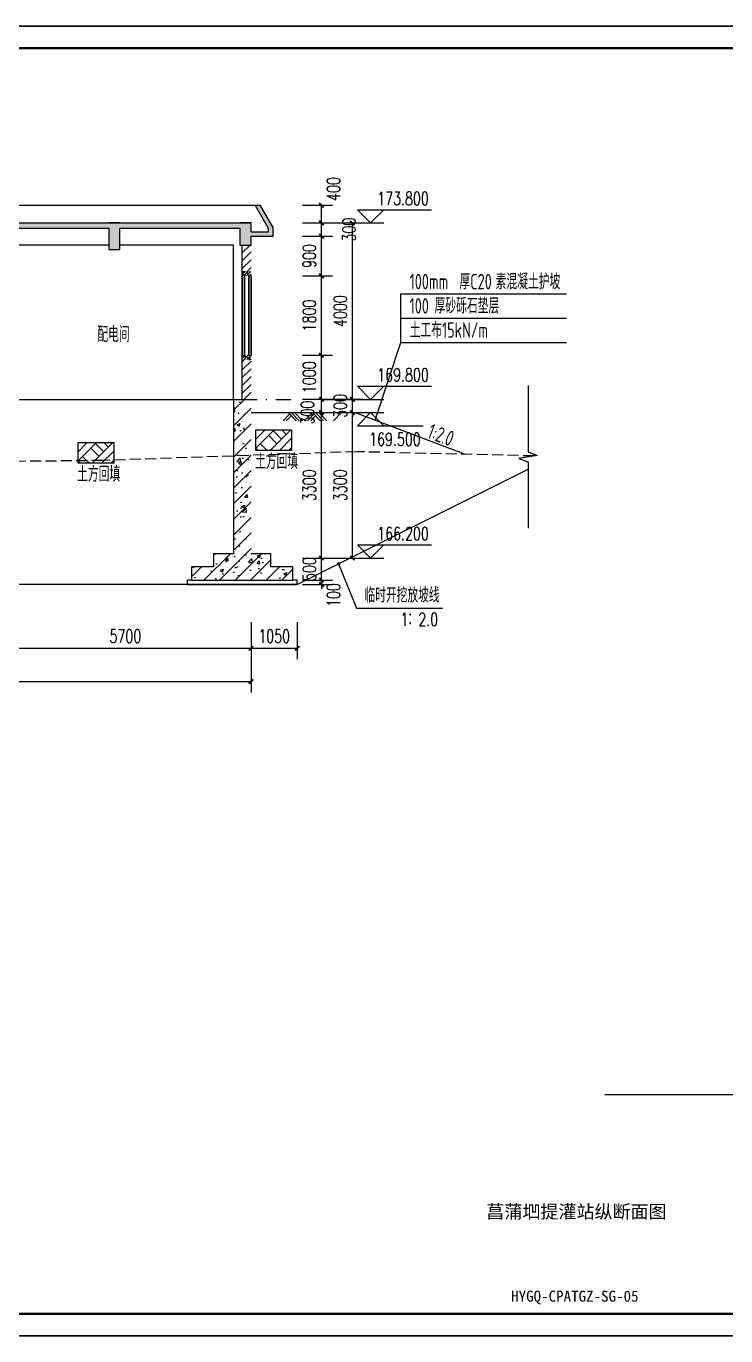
# Model space of a CAD drawing. Header units: millimetres. Extents: x -725 to 2274960, y -506 to 2980382.
# Drawn here: x 2100571 to 2116443, y 2656332 to 2686032 of the extents above; entities that cross this region are included whole.
import ezdxf

# ---------------------------------------------------------------- set-up
doc = ezdxf.new("R2010")
doc.units = ezdxf.units.MM
doc.header["$LTSCALE"] = 1000
doc.linetypes.add('DASH', pattern=[0.35, 0.25, -0.1])
doc.linetypes.add('DOTE', pattern=[2.42, 2, -0.2, 0.02, -0.2])
for name, color, linetype in [('DIM_ELEV', 3, 'Continuous'), ('DIM_LEAD', 3, 'Continuous'), ('DIM_SYMB', 3, 'Continuous'), ('DOTE', 1, 'DOTE'), ('PUB_DIM', 3, 'Continuous'), ('PUB_TITLE', 4, 'Continuous'), ('TEXT_BG', 3, 'Continuous'), ('TWT_DIM', 3, 'Continuous'), ('YHG_文字', 7, 'Continuous'), ('YHJ_剖面_梁板', 4, 'Continuous'), ('YHJ_平面_砖墙', 4, 'Continuous'), ('YHJ_看线', 144, 'Continuous'), ('YHJ_门窗细线', 160, 'Continuous'), ('图框', 7, 'Continuous')]:
    doc.layers.add(name, color=color, linetype=linetype)
doc.styles.add('_TCH_DIM', font='SIMPLEX', dxfattribs={"bigfont": 'GBCBIG'})
doc.styles.add('_TCH_DIM_T3', font='SIMPLEX', dxfattribs={"width": 0.705882, "bigfont": 'GBCBIG'})
doc.styles.add('biaotilan', font='', dxfattribs={"width": 0.7})
doc.styles.add('TSSD_Rein', font='tssdeng.shx', dxfattribs={"width": 0.7, "bigfont": 'hztxt.shx'})
doc.styles.get('biaotilan').set_extended_font_data('SimSun')
doc.dimstyles.new('_TCH_ARCH&&100', dxfattribs={"dimtxt": 297.5, "dimasz": 100, "dimexe": 250, "dimexo": 300, "dimgap": 126.25, "dimtad": 1, "dimdec": 0, "dimzin": 0, "dimdsep": 46, "dimtxsty": '_TCH_DIM_T3', "dimblk": 'ARCHTICK', "dimcen": 0.09, "dimclrt": 7, "dimazin": 2, "dimtfac": 1, "dimtdec": 0, "dimtix": 1, "dimtmove": 2, "dimatfit": 3, "dimfxl": 75, "dimtolj": 1, "dimtzin": 0, "dimarcsym": 0})
doc.dimstyles.new('_TCH_ARCH_M_M&&100', dxfattribs={"dimtxt": 297.5, "dimasz": 100, "dimexe": 250, "dimexo": 300, "dimgap": 126.25, "dimtad": 1, "dimdec": 0, "dimzin": 0, "dimdsep": 46, "dimtxsty": '_TCH_DIM_T3', "dimblk": 'ARCHTICK', "dimcen": 0.09, "dimclrt": 7, "dimazin": 2, "dimtfac": 1, "dimtdec": 0, "dimtix": 1, "dimtmove": 2, "dimatfit": 3, "dimfxl": 75, "dimtolj": 1, "dimtzin": 0, "dimarcsym": 0})
doc.dimstyles.new('_TWT_ARCH&&100', dxfattribs={"dimtxt": 297.5, "dimasz": 100, "dimexe": 250, "dimexo": 300, "dimgap": 126.25, "dimtad": 1, "dimdec": 0, "dimzin": 0, "dimdsep": 46, "dimtxsty": '_TCH_DIM_T3', "dimblk": 'ARCHTICK', "dimcen": 0.09, "dimclrt": 7, "dimazin": 2, "dimtfac": 1, "dimtdec": 0, "dimtix": 1, "dimtmove": 2, "dimatfit": 3, "dimfxl": 75, "dimtolj": 1, "dimtzin": 0, "dimarcsym": 0})
pattern_1 = [(45, (0, 0), (-176.776695, 176.776695), []), (50, (0, 0), (717.26018, -62.75213), [75, -825]), (355, (0, 0), (-138.75133, 752.19213), [60, -660]), (100.4514, (59.8, -5.2), (578.50938, 689.43954), [63.74019, -701.14211]), (46.1842, (0, 200), (1067.24105, -165.51901), [112.5, -1237.5]), (96.6356, (88.9, 186.2), (934.6627, 974.11787), [95.6103, -1051.713]), (351.1842, (0, 200), (934.66195, 974.1186), [90, -990]), (21, (100, 150), (596.90705, -402.61889), [75, -825]), (326, (100, 150), (243.31533, 725.15005), [60, -660]), (71.4514, (149.74, 116.45), (840.22263, 322.5305), [63.74019, -701.14211]), (37.5, (0, 0), (12.159855, 332.893854), [0, -652, 0, -670, 0, -662.5]), (7.5, (0, 0), (263.069537, 394.411712), [0, -382, 0, -637, 0, -252.5]), (327.5, (-223, 0), (533.822436, -22.554872), [0, -250, 0, -780, 0, -1035]), (317.5, (-323, 0), (583.18617, 100.10498), [0, -325, 0, -518, 0, -735])]

# ---------------------------------------------------------------- blocks, each defined once
blk = doc.blocks.new('HAYJZ A3')
blk.add_lwpolyline([(4975, -403417), (46975, -403417), (46975, -433117), (4975, -433117), (4975, -403417)])
at = {"const_width": 50}
blk.add_lwpolyline([(7475, -403917), (46475, -403917), (46475, -432617), (7475, -432617), (7475, -403917)], dxfattribs=at)
at = {"layer": 'PUB_TITLE'}
blk.add_lwpolyline([(4975, -433117), (46975, -433117), (46975, -403417), (4975, -403417)], close=True, dxfattribs=at)
blk = doc.blocks.new('_ArchTick')
at = {"color": 0, "linetype": 'ByBlock', "const_width": 0.4}
blk.add_lwpolyline([(-0.5, -0.5), (0.5, 0.5)], dxfattribs=at)
blk = doc.blocks.new('*D216')
at = {"layer": 'Defpoints', "color": 0, "transparency": 16777216}
for p in [(2087772, 2672420), (2105672, 2672420), (2105672, 2671172)]:
    blk.add_point(p, dxfattribs=at)
at = {"layer": 'TWT_DIM', "color": 0, "lineweight": -2, "transparency": 16777216}
for p, q in [((2087772, 2672120), (2087772, 2670922)), ((2105672, 2672120), (2105672, 2670922)), ((2087772, 2671172), (2105672, 2671172))]:
    blk.add_line(p, q, dxfattribs=at)
at = {"layer": 'TWT_DIM', "color": 0, "lineweight": -2, "transparency": 16777216, "xscale": 100, "yscale": 100, "zscale": 100, "rotation": 180}
blk.add_blockref('_ArchTick', (2087772, 2671172), dxfattribs=at)
at = {"layer": 'TWT_DIM', "color": 0, "lineweight": -2, "transparency": 16777216, "xscale": 100, "yscale": 100, "zscale": 100}
blk.add_blockref('_ArchTick', (2105672, 2671172), dxfattribs=at)
at = {"layer": 'TWT_DIM', "color": 7, "transparency": 16777216, "insert": (2096722, 2671447), "char_height": 297.5, "attachment_point": 5, "style": '_TCH_DIM_T3'}
blk.add_mtext('\\A1;17900', dxfattribs=at)
blk = doc.blocks.new('*D229')
at = {"layer": 'Defpoints', "color": 0, "transparency": 16777216}
for p in [(2105672, 2672820), (2106722, 2672820), (2106722, 2671924)]:
    blk.add_point(p, dxfattribs=at)
at = {"layer": 'PUB_DIM', "color": 0, "lineweight": -2, "transparency": 16777216}
for p, q in [((2105672, 2672520), (2105672, 2671674)), ((2106722, 2672520), (2106722, 2671674)), ((2105672, 2671924), (2106722, 2671924))]:
    blk.add_line(p, q, dxfattribs=at)
at = {"layer": 'PUB_DIM', "color": 0, "lineweight": -2, "transparency": 16777216, "xscale": 100, "yscale": 100, "zscale": 100, "rotation": 180}
blk.add_blockref('_ArchTick', (2105672, 2671924), dxfattribs=at)
at = {"layer": 'PUB_DIM', "color": 0, "lineweight": -2, "transparency": 16777216, "xscale": 100, "yscale": 100, "zscale": 100}
blk.add_blockref('_ArchTick', (2106722, 2671924), dxfattribs=at)
at = {"layer": 'PUB_DIM', "color": 7, "transparency": 16777216, "insert": (2106197, 2672199), "char_height": 297.5, "attachment_point": 5, "style": '_TCH_DIM_T3'}
blk.add_mtext('\\A1;1050', dxfattribs=at)
blk = doc.blocks.new('*D230')
at = {"layer": 'Defpoints', "color": 0, "transparency": 16777216}
for p in [(2099972, 2672820), (2105672, 2672820), (2105672, 2671924)]:
    blk.add_point(p, dxfattribs=at)
at = {"layer": 'PUB_DIM', "color": 0, "lineweight": -2, "transparency": 16777216}
for p, q in [((2099972, 2672520), (2099972, 2671674)), ((2105672, 2672520), (2105672, 2671674)), ((2099972, 2671924), (2105672, 2671924))]:
    blk.add_line(p, q, dxfattribs=at)
at = {"layer": 'PUB_DIM', "color": 0, "lineweight": -2, "transparency": 16777216, "xscale": 100, "yscale": 100, "zscale": 100, "rotation": 180}
blk.add_blockref('_ArchTick', (2099972, 2671924), dxfattribs=at)
at = {"layer": 'PUB_DIM', "color": 0, "lineweight": -2, "transparency": 16777216, "xscale": 100, "yscale": 100, "zscale": 100}
blk.add_blockref('_ArchTick', (2105672, 2671924), dxfattribs=at)
at = {"layer": 'PUB_DIM', "color": 7, "transparency": 16777216, "insert": (2102822, 2672199), "char_height": 297.5, "attachment_point": 5, "style": '_TCH_DIM_T3'}
blk.add_mtext('\\A1;5700', dxfattribs=at)
blk = doc.blocks.new('*D247')
at = {"layer": 'Defpoints', "color": 0, "transparency": 16777216}
for p in [(2106540, 2673470), (2106540, 2673370), (2107269, 2673470)]:
    blk.add_point(p, dxfattribs=at)
at = {"layer": 'PUB_DIM', "color": 0, "lineweight": -2, "transparency": 16777216}
for p, q in [((2106840, 2673470), (2107519, 2673470)), ((2106840, 2673370), (2107519, 2673370)), ((2107269, 2673470), (2107269, 2673570)), ((2107269, 2673370), (2107269, 2673470)), ((2107269, 2673370), (2107269, 2673270))]:
    blk.add_line(p, q, dxfattribs=at)
at = {"layer": 'PUB_DIM', "color": 0, "lineweight": -2, "transparency": 16777216, "xscale": 100, "yscale": 100, "zscale": 100}
for p, rotation in [((2107269, 2673470), 270), ((2107269, 2673370), 90)]:
    blk.add_blockref('_ArchTick', p, dxfattribs=dict(at, rotation=rotation))
at = {"layer": 'PUB_DIM', "color": 7, "transparency": 16777216, "insert": (2107544, 2673131), "char_height": 297.5, "attachment_point": 5, "rotation": 90, "style": '_TCH_DIM_T3'}
blk.add_mtext('\\A1;100', dxfattribs=at)
blk = doc.blocks.new('*D248')
at = {"layer": 'Defpoints', "color": 0, "transparency": 16777216}
for p in [(2106540, 2673970), (2107269, 2673970), (2106540, 2673470)]:
    blk.add_point(p, dxfattribs=at)
at = {"layer": 'PUB_DIM', "color": 0, "lineweight": -2, "transparency": 16777216}
for p, q in [((2106840, 2673970), (2107519, 2673970)), ((2107269, 2673970), (2107269, 2674070)), ((2107269, 2673470), (2107269, 2673970)), ((2106840, 2673470), (2107519, 2673470)), ((2107269, 2673470), (2107269, 2673370))]:
    blk.add_line(p, q, dxfattribs=at)
at = {"layer": 'PUB_DIM', "color": 0, "lineweight": -2, "transparency": 16777216, "xscale": 100, "yscale": 100, "zscale": 100}
for p, rotation in [((2107269, 2673970), 270), ((2107269, 2673470), 90)]:
    blk.add_blockref('_ArchTick', p, dxfattribs=dict(at, rotation=rotation))
at = {"layer": 'PUB_DIM', "color": 7, "transparency": 16777216, "insert": (2106994, 2673720), "char_height": 297.5, "attachment_point": 5, "rotation": 90, "style": '_TCH_DIM_T3'}
blk.add_mtext('\\A1;500', dxfattribs=at)
blk = doc.blocks.new('*D249')
at = {"layer": 'Defpoints', "color": 0, "transparency": 16777216}
for p in [(2106540, 2677270), (2107269, 2677270), (2106540, 2673970)]:
    blk.add_point(p, dxfattribs=at)
at = {"layer": 'PUB_DIM', "color": 0, "lineweight": -2, "transparency": 16777216}
for p, q in [((2106840, 2677270), (2107519, 2677270)), ((2107269, 2673970), (2107269, 2677270)), ((2106840, 2673970), (2107519, 2673970))]:
    blk.add_line(p, q, dxfattribs=at)
at = {"layer": 'PUB_DIM', "color": 0, "lineweight": -2, "transparency": 16777216, "xscale": 100, "yscale": 100, "zscale": 100}
for p, rotation in [((2107269, 2677270), 90), ((2107269, 2673970), 270)]:
    blk.add_blockref('_ArchTick', p, dxfattribs=dict(at, rotation=rotation))
at = {"layer": 'PUB_DIM', "color": 7, "transparency": 16777216, "insert": (2106994, 2675620), "char_height": 297.5, "attachment_point": 5, "rotation": 90, "style": '_TCH_DIM_T3'}
blk.add_mtext('\\A1;3300', dxfattribs=at)
blk = doc.blocks.new('*D250')
at = {"layer": 'Defpoints', "color": 0, "transparency": 16777216}
for p in [(2106540, 2677570), (2107269, 2677570), (2106540, 2677270)]:
    blk.add_point(p, dxfattribs=at)
at = {"layer": 'PUB_DIM', "color": 0, "lineweight": -2, "transparency": 16777216}
for p, q in [((2106840, 2677570), (2107519, 2677570)), ((2107269, 2677270), (2107269, 2677570)), ((2106840, 2677270), (2107519, 2677270))]:
    blk.add_line(p, q, dxfattribs=at)
at = {"layer": 'PUB_DIM', "color": 0, "lineweight": -2, "transparency": 16777216, "xscale": 100, "yscale": 100, "zscale": 100}
for p, rotation in [((2107269, 2677570), 90), ((2107269, 2677270), 270)]:
    blk.add_blockref('_ArchTick', p, dxfattribs=dict(at, rotation=rotation))
at = {"layer": 'PUB_DIM', "color": 7, "transparency": 16777216, "insert": (2106953, 2677270), "char_height": 297.5, "attachment_point": 5, "rotation": 90, "style": '_TCH_DIM_T3'}
blk.add_mtext('\\A1;300', dxfattribs=at)
blk = doc.blocks.new('*D251')
at = {"layer": 'Defpoints', "color": 0, "transparency": 16777216}
for p in [(2106540, 2678570), (2107269, 2678570), (2106540, 2677570)]:
    blk.add_point(p, dxfattribs=at)
at = {"layer": 'PUB_DIM', "color": 0, "lineweight": -2, "transparency": 16777216}
for p, q in [((2106840, 2678570), (2107519, 2678570)), ((2107269, 2677570), (2107269, 2678570)), ((2106840, 2677570), (2107519, 2677570))]:
    blk.add_line(p, q, dxfattribs=at)
at = {"layer": 'PUB_DIM', "color": 0, "lineweight": -2, "transparency": 16777216, "xscale": 100, "yscale": 100, "zscale": 100}
for p, rotation in [((2107269, 2678570), 90), ((2107269, 2677570), 270)]:
    blk.add_blockref('_ArchTick', p, dxfattribs=dict(at, rotation=rotation))
at = {"layer": 'PUB_DIM', "color": 7, "transparency": 16777216, "insert": (2106994, 2678070), "char_height": 297.5, "attachment_point": 5, "rotation": 90, "style": '_TCH_DIM_T3'}
blk.add_mtext('\\A1;1000', dxfattribs=at)
blk = doc.blocks.new('*D252')
at = {"layer": 'Defpoints', "color": 0, "transparency": 16777216}
for p in [(2106540, 2680370), (2107269, 2680370), (2106540, 2678570)]:
    blk.add_point(p, dxfattribs=at)
at = {"layer": 'PUB_DIM', "color": 0, "lineweight": -2, "transparency": 16777216}
for p, q in [((2106840, 2680370), (2107519, 2680370)), ((2107269, 2678570), (2107269, 2680370)), ((2106840, 2678570), (2107519, 2678570))]:
    blk.add_line(p, q, dxfattribs=at)
at = {"layer": 'PUB_DIM', "color": 0, "lineweight": -2, "transparency": 16777216, "xscale": 100, "yscale": 100, "zscale": 100}
for p, rotation in [((2107269, 2680370), 90), ((2107269, 2678570), 270)]:
    blk.add_blockref('_ArchTick', p, dxfattribs=dict(at, rotation=rotation))
at = {"layer": 'PUB_DIM', "color": 7, "transparency": 16777216, "insert": (2106994, 2679470), "char_height": 297.5, "attachment_point": 5, "rotation": 90, "style": '_TCH_DIM_T3'}
blk.add_mtext('\\A1;1800', dxfattribs=at)
blk = doc.blocks.new('*D253')
at = {"layer": 'Defpoints', "color": 0, "transparency": 16777216}
for p in [(2106540, 2681270), (2107269, 2681270), (2106540, 2680370)]:
    blk.add_point(p, dxfattribs=at)
at = {"layer": 'PUB_DIM', "color": 0, "lineweight": -2, "transparency": 16777216}
for p, q in [((2106840, 2681270), (2107519, 2681270)), ((2107269, 2680370), (2107269, 2681270)), ((2106840, 2680370), (2107519, 2680370))]:
    blk.add_line(p, q, dxfattribs=at)
at = {"layer": 'PUB_DIM', "color": 0, "lineweight": -2, "transparency": 16777216, "xscale": 100, "yscale": 100, "zscale": 100}
for p, rotation in [((2107269, 2681270), 90), ((2107269, 2680370), 270)]:
    blk.add_blockref('_ArchTick', p, dxfattribs=dict(at, rotation=rotation))
at = {"layer": 'PUB_DIM', "color": 7, "transparency": 16777216, "insert": (2106994, 2680820), "char_height": 297.5, "attachment_point": 5, "rotation": 90, "style": '_TCH_DIM_T3'}
blk.add_mtext('\\A1;900', dxfattribs=at)
blk = doc.blocks.new('*D254')
at = {"layer": 'Defpoints', "color": 0, "transparency": 16777216}
for p in [(2106540, 2681570), (2107269, 2681570), (2106540, 2681270)]:
    blk.add_point(p, dxfattribs=at)
at = {"layer": 'PUB_DIM', "color": 0, "lineweight": -2, "transparency": 16777216}
for p, q in [((2106840, 2681570), (2107519, 2681570)), ((2107269, 2681270), (2107269, 2681570)), ((2106840, 2681270), (2107519, 2681270))]:
    blk.add_line(p, q, dxfattribs=at)
at = {"layer": 'PUB_DIM', "color": 0, "lineweight": -2, "transparency": 16777216, "xscale": 100, "yscale": 100, "zscale": 100}
for p, rotation in [((2107269, 2681570), 90), ((2107269, 2681270), 270)]:
    blk.add_blockref('_ArchTick', p, dxfattribs=dict(at, rotation=rotation))
at = {"layer": 'PUB_DIM', "color": 7, "transparency": 16777216, "insert": (2107894, 2681420), "char_height": 297.5, "attachment_point": 5, "rotation": 90, "style": '_TCH_DIM_T3'}
blk.add_mtext('\\A1;300', dxfattribs=at)
blk = doc.blocks.new('*D255')
at = {"layer": 'Defpoints', "color": 0, "transparency": 16777216}
for p in [(2106540, 2681970), (2107269, 2681970), (2106540, 2681570)]:
    blk.add_point(p, dxfattribs=at)
at = {"layer": 'PUB_DIM', "color": 0, "lineweight": -2, "transparency": 16777216}
for p, q in [((2106840, 2681970), (2107519, 2681970)), ((2107269, 2681570), (2107269, 2681970)), ((2106840, 2681570), (2107519, 2681570))]:
    blk.add_line(p, q, dxfattribs=at)
at = {"layer": 'PUB_DIM', "color": 0, "lineweight": -2, "transparency": 16777216, "xscale": 100, "yscale": 100, "zscale": 100}
for p, rotation in [((2107269, 2681970), 90), ((2107269, 2681570), 270)]:
    blk.add_blockref('_ArchTick', p, dxfattribs=dict(at, rotation=rotation))
at = {"layer": 'PUB_DIM', "color": 7, "transparency": 16777216, "insert": (2107544, 2682340), "char_height": 297.5, "attachment_point": 5, "rotation": 90, "style": '_TCH_DIM_T3'}
blk.add_mtext('\\A1;400', dxfattribs=at)
blk = doc.blocks.new('*D256')
at = {"layer": 'Defpoints', "color": 0, "transparency": 16777216}
for p in [(2106840, 2677270), (2107971, 2677270), (2106840, 2673970)]:
    blk.add_point(p, dxfattribs=at)
at = {"layer": 'PUB_DIM', "color": 0, "lineweight": -2, "transparency": 16777216}
for p, q in [((2107140, 2677270), (2108221, 2677270)), ((2107971, 2673970), (2107971, 2677270)), ((2107140, 2673970), (2108221, 2673970))]:
    blk.add_line(p, q, dxfattribs=at)
at = {"layer": 'PUB_DIM', "color": 0, "lineweight": -2, "transparency": 16777216, "xscale": 100, "yscale": 100, "zscale": 100}
for p, rotation in [((2107971, 2677270), 90), ((2107971, 2673970), 270)]:
    blk.add_blockref('_ArchTick', p, dxfattribs=dict(at, rotation=rotation))
at = {"layer": 'PUB_DIM', "color": 7, "transparency": 16777216, "insert": (2107696, 2675620), "char_height": 297.5, "attachment_point": 5, "rotation": 90, "style": '_TCH_DIM_T3'}
blk.add_mtext('\\A1;3300', dxfattribs=at)
blk = doc.blocks.new('*D257')
at = {"layer": 'Defpoints', "color": 0, "transparency": 16777216}
for p in [(2106840, 2677570), (2107971, 2677570), (2106840, 2677270)]:
    blk.add_point(p, dxfattribs=at)
at = {"layer": 'PUB_DIM', "color": 0, "lineweight": -2, "transparency": 16777216}
for p, q in [((2107140, 2677570), (2108221, 2677570)), ((2107971, 2677570), (2107971, 2677670)), ((2107971, 2677270), (2107971, 2677570)), ((2107140, 2677270), (2108221, 2677270)), ((2107971, 2677270), (2107971, 2677170))]:
    blk.add_line(p, q, dxfattribs=at)
at = {"layer": 'PUB_DIM', "color": 0, "lineweight": -2, "transparency": 16777216, "xscale": 100, "yscale": 100, "zscale": 100}
for p, rotation in [((2107971, 2677570), 270), ((2107971, 2677270), 90)]:
    blk.add_blockref('_ArchTick', p, dxfattribs=dict(at, rotation=rotation))
at = {"layer": 'PUB_DIM', "color": 7, "transparency": 16777216, "insert": (2107696, 2677420), "char_height": 297.5, "attachment_point": 5, "rotation": 90, "style": '_TCH_DIM_T3'}
blk.add_mtext('\\A1;300', dxfattribs=at)
blk = doc.blocks.new('*D258')
at = {"layer": 'Defpoints', "color": 0, "transparency": 16777216}
for p in [(2106840, 2681570), (2107971, 2681570), (2106840, 2677570)]:
    blk.add_point(p, dxfattribs=at)
at = {"layer": 'PUB_DIM', "color": 0, "lineweight": -2, "transparency": 16777216}
for p, q in [((2107140, 2681570), (2108221, 2681570)), ((2107971, 2677570), (2107971, 2681570)), ((2107140, 2677570), (2108221, 2677570))]:
    blk.add_line(p, q, dxfattribs=at)
at = {"layer": 'PUB_DIM', "color": 0, "lineweight": -2, "transparency": 16777216, "xscale": 100, "yscale": 100, "zscale": 100}
for p, rotation in [((2107971, 2681570), 90), ((2107971, 2677570), 270)]:
    blk.add_blockref('_ArchTick', p, dxfattribs=dict(at, rotation=rotation))
at = {"layer": 'PUB_DIM', "color": 7, "transparency": 16777216, "insert": (2107696, 2679570), "char_height": 297.5, "attachment_point": 5, "rotation": 90, "style": '_TCH_DIM_T3'}
blk.add_mtext('\\A1;4000', dxfattribs=at)

msp = doc.modelspace()

# ---------------------------------------------------------------- hatches: boundary and pattern name
h = msp.add_hatch()
h.set_pattern_fill('钢筋混凝土', color=8, scale=20)
h.set_pattern_definition([(45, (-400403.707, -213522.38), (-35.35533906, 35.35533906), []), (50, (-400403.71, -213522.38), (143.4520365, -12.550427), [15, -165]), (355, (-400403.71, -213522.38), (-27.750267, 150.438427), [12, -132]), (100.4514, (-400391.75, -213523.42), (115.7018763, 137.8879084), [12.748038, -140.2284224]), (46.1842, (-400403.7, -213482.38), (213.44821, -33.103803), [22.5, -247.5]), (96.6356, (-400385.92, -213485.14), (186.932541, 194.823574), [19.122058, -210.3426]), (351.1842, (-400403.7, -213482.38), (186.932389, 194.82372), [18, -198]), (21, (-400383.71, -213492.38), (119.3814104, -80.523778), [15, -165]), (326, (-400383.71, -213492.38), (48.6630664, 145.030009), [12, -132]), (71.4514, (-400373.76, -213499.09), (168.0445257, 64.5060993), [12.748038, -140.2284224]), (37.5, (-400403.71, -213522.38), (2.43197106, 66.5787708), [0, -130.4, 0, -134, 0, -132.5]), (7.5, (-400403.71, -213522.38), (52.6139075, 78.8823424), [0, -76.4, 0, -127.4, 0, -50.5]), (327.5, (-400448.31, -213522.38), (106.7644872, -4.51097435), [0, -50, 0, -156, 0, -207]), (317.5, (-400468.31, -213522.38), (116.6372339, 20.0209965), [0, -65, 0, -103.6, 0, -147])])
h.paths.add_polyline_path([(2105571.554, 2678569.9065), (2105471.554, 2678569.9065), (2105471.554, 2678469.9065), (2105571.554, 2678469.9065)])
h.paths.add_polyline_path([(2105671.554, 2678569.9065), (2105571.554, 2678569.9065), (2105571.554, 2678469.9065), (2105671.554, 2678469.9065)])
h.paths.add_polyline_path([(2105571.554, 2680469.9065), (2105471.554, 2680469.9065), (2105471.554, 2680369.9065), (2105571.554, 2680369.9065)])
h.paths.add_polyline_path([(2105671.554, 2680469.9065), (2105571.554, 2680469.9065), (2105571.554, 2680369.9065), (2105671.554, 2680369.9065)])
at = {"layer": 'TEXT_BG'}
h = msp.add_hatch(dxfattribs=at)
h.set_pattern_fill('夯实土壤', color=8, scale=100)
h.set_pattern_definition([(45, (1446188.85, 2721467.86), (-397.394, 397.394), []), (45, (1446398.85, 2721467.86), (-397.394, 397.394), []), (45, (1446608.85, 2721467.86), (-397.394, 397.394), []), (135, (1446188.85, 2721467.86), (-397.394, -397.394), [265, -297]), (135, (1446293.85, 2721572.86), (-397.394, -397.394), [265, -297]), (135, (1446398.85, 2721677.86), (-397.394, -397.394), [265, -297])])
h.paths.add_polyline_path([(2105783.4586, 2676875.9789), (2106593.438, 2676875.9789), (2106593.438, 2676408.3371), (2105783.4586, 2676408.3371)])
h = msp.add_hatch(dxfattribs=at)
h.set_pattern_fill('夯实土壤', color=8, scale=100)
h.set_pattern_definition([(45, (1442153.6, 2721180.3), (-397.394, 397.394), []), (45, (1442363.6, 2721180.3), (-397.394, 397.394), []), (45, (1442573.6, 2721180.3), (-397.394, 397.394), []), (135, (1442153.6, 2721180.3), (-397.394, -397.394), [265, -297]), (135, (1442258.6, 2721285.3), (-397.394, -397.394), [265, -297]), (135, (1442363.6, 2721390.3), (-397.394, -397.394), [265, -297])])
h.paths.add_polyline_path([(2101748.2267, 2676588.4017), (2102558.2061, 2676588.4017), (2102558.2061, 2676120.7598), (2101748.2267, 2676120.7598)])
at = {"layer": 'YHJ_剖面_梁板'}
h = msp.add_hatch(dxfattribs=at)
h.set_pattern_fill('钢筋混凝土', color=8, scale=100)
h.set_pattern_definition(pattern_1)
h.paths.add_polyline_path([(2087771.554, 2681369.9065), (2087371.554, 2681369.9065), (2087371.554, 2681443.1116), (2087675.6992, 2681969.9065), (2087560.2291, 2681969.9065), (2087271.554, 2681469.9065), (2087271.554, 2681269.9065), (2087771.554, 2681269.9065)])
h.paths.add_polyline_path([(2093496.554, 2681449.9065), (2099446.554, 2681449.9065), (2099446.554, 2680969.9065), (2099696.554, 2680969.9065), (2099696.554, 2681449.9065), (2102446.554, 2681449.9065), (2102446.554, 2680969.9065), (2102696.554, 2680969.9065), (2102696.554, 2681449.9065), (2105421.554, 2681449.9065), (2105421.554, 2681069.9065), (2105671.554, 2681069.9065), (2105671.554, 2681269.9065), (2106171.554, 2681269.9065), (2106171.554, 2681469.9065), (2105882.8788, 2681969.9065), (2105767.4088, 2681969.9065), (2106071.554, 2681443.1116), (2106071.554, 2681369.9065), (2105671.554, 2681369.9065), (2105671.554, 2681569.9065), (2105421.554, 2681569.9065), (2087771.554, 2681569.9065), (2087771.554, 2680969.9065), (2088021.554, 2680969.9065), (2088021.554, 2681449.9065), (2093246.554, 2681449.9065), (2093246.554, 2681069.9065), (2093496.554, 2681069.9065)])
h.paths.add_polyline_path([(2093496.554, 2681069.9065), (2093246.554, 2681069.9065), (2093246.554, 2680969.9065), (2093496.554, 2680969.9065)], flags=17)
h = msp.add_hatch(dxfattribs=at)
h.set_pattern_fill('普通砖', color=8, scale=50)
h.set_pattern_definition([(45, (-125085.27, 1674.12), (-88.388383, 88.388383), [])])
h.paths.add_polyline_path([(2099471.554, 2680069.9065), (2099571.554, 2680069.9065), (2099571.554, 2680969.9065), (2099471.554, 2680969.9065)])
h.paths.add_polyline_path([(2099671.554, 2680969.9065), (2099571.554, 2680969.9065), (2099571.554, 2680069.9065), (2099671.554, 2680069.9065)])
h.paths.add_polyline_path([(2105471.554, 2680469.9065), (2105571.554, 2680469.9065), (2105571.554, 2681069.9065), (2105471.554, 2681069.9065)])
h.paths.add_polyline_path([(2105571.554, 2680469.9065), (2105671.554, 2680469.9065), (2105671.554, 2681069.9065), (2105571.554, 2681069.9065)])
h.paths.add_polyline_path([(2105571.554, 2678469.9065), (2105471.554, 2678469.9065), (2105471.554, 2677569.9065), (2105571.554, 2677569.9065)])
h.paths.add_polyline_path([(2105671.554, 2678469.9065), (2105571.554, 2678469.9065), (2105571.554, 2677569.9065), (2105671.554, 2677569.9065)])
h = msp.add_hatch(dxfattribs=at)
h.set_pattern_fill('钢筋混凝土', color=8, scale=100)
h.set_pattern_definition(pattern_1)
h.paths.add_polyline_path([(2105671.554, 2677569.9065), (2105271.554, 2677569.9065), (2105271.554, 2676284.5525), (2105671.554, 2676298.3948)])
h.paths.add_polyline_path([(2105671.554, 2676298.3948), (2105271.554, 2676284.5525), (2105271.554, 2674069.9065), (2104821.554, 2674069.9065), (2104821.554, 2673769.9065), (2104321.554, 2673769.9065), (2104321.554, 2673469.9065), (2105271.554, 2673469.9065), (2106121.554, 2673469.9065), (2106621.554, 2673469.9065), (2106621.554, 2673769.9065), (2106121.554, 2673769.9065), (2106121.554, 2674069.9065), (2105671.554, 2674069.9065)])

# ---------------------------------------------------------------- linework, layer by layer
for p, q in [((2106547.2835, 2677233.38), (2106400.1331, 2677083.9531)), ((2106547.2835, 2677233.38), (2106400.1331, 2677083.9531)), ((2106583.2536, 2677196.8534), (2106472.0733, 2677083.9531)), ((2106583.2536, 2677196.8534), (2106472.0733, 2677083.9531)), ((2106511.3134, 2677269.9065), (2106694.4339, 2677083.9531)), ((2106511.3134, 2677269.9065), (2106694.4339, 2677083.9531)), ((2106583.2536, 2677269.9065), (2106766.3741, 2677083.9531)), ((2106583.2536, 2677269.9065), (2106766.3741, 2677083.9531)), ((2106655.1938, 2677269.9065), (2106838.3143, 2677083.9531)), ((2106655.1938, 2677269.9065), (2106838.3143, 2677083.9531)), ((2107064.2754, 2677269.9065), (2106881.0546, 2677083.9531)), ((2107064.2754, 2677269.9065), (2106881.0546, 2677083.9531)), ((2107100.2455, 2677233.38), (2106953.0951, 2677083.9531)), ((2107100.2455, 2677233.38), (2106953.0951, 2677083.9531)), ((2107136.2156, 2677196.8534), (2107025.0353, 2677083.9531)), ((2107136.2156, 2677196.8534), (2107025.0353, 2677083.9531)), ((2107064.2754, 2677269.9065), (2107247.3959, 2677083.9531)), ((2107064.2754, 2677269.9065), (2107247.3959, 2677083.9531)), ((2107136.2156, 2677269.9065), (2107319.3361, 2677083.9531)), ((2107136.2156, 2677269.9065), (2107319.3361, 2677083.9531)), ((2107208.1558, 2677269.9065), (2107391.2763, 2677083.9531)), ((2107208.1558, 2677269.9065), (2107391.2763, 2677083.9531)), ((2107723.118, 2677269.9065), (2107539.8973, 2677083.9531)), ((2107723.118, 2677269.9065), (2107539.8973, 2677083.9531))]:
    msp.add_line(p, q)
msp.add_lwpolyline([(2129775.9329, 2661794.0844), (2147581.4388, 2661794.0844), (2113700.5816, 2661794.0844)])
at = {"layer": 'DIM_ELEV'}
for p, q in [((2108384.7329, 2681569.9065), (2108084.7329, 2681869.9065)), ((2108084.7329, 2681869.9065), (2109764.7329, 2681869.9065)), ((2108384.7329, 2681569.9065), (2108684.7329, 2681869.9065)), ((2107313.5108, 2681569.9065), (2108684.7329, 2681569.9065)), ((2108384.7329, 2677569.9065), (2108084.7329, 2677869.9065)), ((2108084.7329, 2677869.9065), (2109764.7329, 2677869.9065)), ((2108384.7329, 2677569.9065), (2108684.7329, 2677869.9065)), ((2107313.5108, 2677569.9065), (2108684.7329, 2677569.9065)), ((2107313.5108, 2677269.9065), (2108684.7329, 2677269.9065)), ((2108384.7329, 2677269.9065), (2108084.7329, 2676969.9065)), ((2108384.7329, 2677269.9065), (2108684.7329, 2676969.9065)), ((2108084.7329, 2676969.9065), (2109580.7329, 2676969.9065)), ((2108384.7329, 2673969.9065), (2108084.7329, 2674269.9065)), ((2108084.7329, 2674269.9065), (2109764.7329, 2674269.9065)), ((2108384.7329, 2673969.9065), (2108684.7329, 2674269.9065)), ((2107313.5108, 2673969.9065), (2108684.7329, 2673969.9065))]:
    msp.add_line(p, q, dxfattribs=at)
at = {"layer": 'DIM_LEAD'}
for p, q in [((2107658.9449, 2673838.602), (2108061.1639, 2672833.0177)), ((2108061.1639, 2672833.0177), (2110012.251, 2672833.0177))]:
    msp.add_line(p, q, dxfattribs=at)
at = {"layer": 'DIM_LEAD', "const_width": 40}
msp.add_lwpolyline([(2107651.5173, 2673857.1716, 1), (2107666.3725, 2673820.0324, 1)], format="xyb", close=True, dxfattribs=at)
at = {"layer": 'DIM_SYMB'}
for p, q in [((2109070.0475, 2678860.7398), (2109070.0475, 2679959.7398)), ((2109070.0475, 2679959.7398), (2112827.0985, 2679959.7398)), ((2109070.0475, 2679410.2398), (2112827.0985, 2679410.2398)), ((2108490.225, 2677097.7225), (2109070.0475, 2678860.7398)), ((2109070.0475, 2678860.7398), (2112827.0985, 2678860.7398))]:
    msp.add_line(p, q, dxfattribs=at)
msp.add_lwpolyline([(2111955.4923, 2677881.1629), (2111955.4923, 2676375.5819), (2112165.4923, 2676299.1482), (2111745.4923, 2676225.0908), (2111955.4923, 2676150.5819), (2111955.4923, 2674645.001)], dxfattribs=at)
at = {"layer": 'DOTE', "linetype": 'DOTE'}
msp.add_line((2086871.554, 2677569.9065), (2106571.554, 2677569.9065), dxfattribs=at)
at = {"layer": 'YHJ_剖面_梁板'}
for p, q in [((2087771.554, 2681569.9065), (2105671.554, 2681569.9065)), ((2099696.554, 2681449.9065), (2102446.554, 2681449.9065)), ((2102696.554, 2681449.9065), (2105421.554, 2681449.9065)), ((2105471.554, 2677569.9065), (2105471.554, 2681069.9065))]:
    msp.add_line(p, q, dxfattribs=at)
at = {"layer": 'YHJ_剖面_梁板', "const_width": 0.0000001}
for points in [[(2105671.554, 2681269.9065), (2106171.554, 2681269.9065), (2106171.554, 2681469.9065), (2105882.8788, 2681969.9065)], [(2105671.554, 2674069.9065), (2105671.554, 2681269.9065)]]:
    msp.add_lwpolyline(points, dxfattribs=at)
at = {"layer": 'YHJ_剖面_梁板'}
for points in [[(2105671.554, 2681269.9065), (2106171.554, 2681269.9065), (2106171.554, 2681469.9065), (2105882.8788, 2681969.9065)], [(2105671.554, 2681369.9065), (2106071.554, 2681369.9065), (2106071.554, 2681443.1116), (2105767.4088, 2681969.9065)], [(2105767.4088, 2681969.9065), (2105882.8788, 2681969.9065)], [(2102696.554, 2681569.9065), (2102446.554, 2681569.9065)], [(2102446.554, 2681449.9065), (2102446.554, 2680969.9065), (2102696.554, 2680969.9065), (2102696.554, 2681449.9065)], [(2105671.554, 2681369.9065), (2105671.554, 2681569.9065), (2105421.554, 2681569.9065)], [(2105421.554, 2681449.9065), (2105421.554, 2681069.9065), (2105671.554, 2681069.9065), (2105671.554, 2681269.9065)], [(2105271.554, 2677569.9065), (2105271.554, 2674069.9065)], [(2105671.554, 2677269.9065), (2108036.5129, 2677269.9065)], [(2108036.5129, 2677269.9065), (2110531.4315, 2676323.0831)], [(2106721.554, 2673369.9065), (2111955.4923, 2675986.8757)], [(2105271.554, 2674069.9065), (2104821.554, 2674069.9065), (2104821.554, 2673769.9065), (2104321.554, 2673769.9065), (2104321.554, 2673469.9065), (2105271.554, 2673469.9065), (2106121.554, 2673469.9065), (2106621.554, 2673469.9065), (2106621.554, 2673769.9065), (2106121.554, 2673769.9065), (2106121.554, 2674069.9065), (2105671.554, 2674069.9065)], [(2106721.554, 2673369.9065), (2100071.554, 2673369.9065)], [(2104321.554, 2673469.9065), (2104221.554, 2673469.9065), (2104221.554, 2673369.9065), (2106621.554, 2673369.9065), (2106721.554, 2673369.9065), (2106721.554, 2673469.9065), (2106621.554, 2673469.9065)]]:
    msp.add_lwpolyline(points, dxfattribs=at)
at = {"layer": 'YHJ_剖面_梁板', "const_width": 0.0000001}
for points in [[(2105471.554, 2680369.9065), (2105671.554, 2680369.9065), (2105671.554, 2680469.9065), (2105471.554, 2680469.9065)], [(2105471.554, 2678469.9065), (2105671.554, 2678469.9065), (2105671.554, 2678569.9065), (2105471.554, 2678569.9065)]]:
    msp.add_lwpolyline(points, close=True, dxfattribs=at)
at = {"layer": 'YHJ_剖面_梁板'}
for points in [[(2105783.4586, 2676875.9789), (2106593.438, 2676875.9789), (2106593.438, 2676408.3371), (2105783.4586, 2676408.3371)], [(2101748.2267, 2676588.4017), (2102558.2061, 2676588.4017), (2102558.2061, 2676120.7598), (2101748.2267, 2676120.7598)]]:
    msp.add_lwpolyline(points, close=True, dxfattribs=at)
at = {"layer": 'YHJ_剖面_梁板', "color": 1, "linetype": 'DASH'}
msp.add_lwpolyline([(2112091.8818, 2676286.1687), (2108068.5705, 2676381.3453), (2102307.8103, 2676181.9901), (2096458.2013, 2676122.5642), (2092842.867, 2676091.2124), (2090322.4012, 2675821.0085), (2083812.4368, 2676064.4983), (2082632.7864, 2676121.6463)], dxfattribs=at)
at = {"layer": 'YHJ_平面_砖墙'}
msp.add_lwpolyline([(2089671.554, 2677569.9065), (2105671.554, 2677569.9065)], dxfattribs=at)
at = {"layer": 'YHJ_看线'}
for p, q in [((2087675.6992, 2681969.9065), (2105767.4088, 2681969.9065)), ((2105271.554, 2677569.9065), (2105271.554, 2681069.9065))]:
    msp.add_line(p, q, dxfattribs=at)
for points in [[(2102446.554, 2681069.9065), (2099696.554, 2681069.9065)], [(2105271.554, 2681069.9065), (2102696.554, 2681069.9065)]]:
    msp.add_lwpolyline(points, dxfattribs=at)
at = {"layer": 'YHJ_门窗细线'}
for points in [[(2105471.554, 2678569.9065), (2105471.554, 2678569.9065), (2105471.554, 2680369.9065), (2105471.554, 2680369.9065)], [(2105521.554, 2678569.9065), (2105521.554, 2678569.9065), (2105521.554, 2680369.9065), (2105521.554, 2680369.9065)], [(2105621.554, 2678569.9065), (2105621.554, 2678569.9065), (2105621.554, 2680369.9065), (2105621.554, 2680369.9065)], [(2105671.554, 2678569.9065), (2105671.554, 2678569.9065), (2105671.554, 2680369.9065), (2105671.554, 2680369.9065)]]:
    msp.add_lwpolyline(points, close=True, dxfattribs=at)

# ---------------------------------------------------------------- block references
msp.add_blockref('HAYJZ A3', (2070308.4813, 3089449.0067))

# ---------------------------------------------------------------- texts
at = {"layer": 'DIM_ELEV', "color": 7, "style": '_TCH_DIM', "width": 0.705882}
for s, p in [('173.800', (2108534.7329, 2681974.9065)), ('169.800', (2108534.7329, 2677974.9065)), ('169.500', (2108350.7329, 2676514.9065)), ('166.200', (2108534.7329, 2674374.9065))]:
    msp.add_text(s, height=297.5, dxfattribs=at).set_placement(p)
at = {"layer": 'DIM_LEAD', "color": 7, "style": '_TCH_DIM'}
for s, height, p in [('临时开挖放坡线', 337.58865, (2108246.6127, 2672960.3581)), ('：', 337.5887, (2109221.5064, 2672430.5177))]:
    msp.add_text(s, height=height, dxfattribs=at).set_placement(p)
at = {"layer": 'DIM_LEAD', "color": 7, "style": '_TCH_DIM', "width": 0.705882}
for s, p in [('1', (2109061.5064, 2672430.5177)), ('2.0', (2109467.251, 2672430.5177))]:
    msp.add_text(s, height=297.5, dxfattribs=at).set_placement(p)
at = {"layer": 'DIM_SYMB', "color": 7, "style": 'TSSD_Rein', "width": 0.7}
for s, p in [('厚', (2110400.3168, 2680064.7398)), ('素混凝土护坡', (2111220.1245, 2680064.7398)), ('100mm', (2109269.5475, 2680064.7398)), ('C20', (2110645.3168, 2680064.7398)), ('100', (2109269.5475, 2679515.2398)), ('厚砂砾石垫层', (2109834.9321, 2679515.2398)), ('土工布', (2109269.5475, 2678965.7398)), ('15kN/m', (2110004.5475, 2678965.7398))]:
    msp.add_text(s, height=350, dxfattribs=at).set_placement(p)
at = {"layer": 'YHG_文字', "style": 'TSSD_Rein', "width": 0.7}
for s, p in [('配电间', (2102184.8805, 2678868.8137)), ('土方回填', (2105761.052, 2675986.5219)), ('土方回填', (2101725.8201, 2675698.9447))]:
    msp.add_text(s, height=350, dxfattribs=at).set_placement(p)
msp.add_text('1:2.0', height=350, rotation=339.21820984, dxfattribs=at).set_placement((2109645.1474, 2676703.7576))
at = {"layer": '图框', "style": 'biaotilan'}
for s, height, p in [('菖蒲垇提灌站纵断面图', 300, (2111008.8212, 2658998.1177)), ('HYGQ-CPATGZ-SG-05', 250, (2111572.4077, 2657106.1704))]:
    msp.add_text(s, height=height, dxfattribs=at).set_placement(p)

# ---------------------------------------------------------------- dimensions: what is measured, and where the dimension line sits
at = {"layer": 'PUB_DIM'}
for base, p1, p2, picture, middle in [((2107268.6167, 2681969.9065), (2106540.3284, 2681569.9065), (2106540.3284, 2681969.9065), '*D255', (2107543.6167, 2682339.9065)), ((2107268.6167, 2681569.9065), (2106540.3284, 2681269.9065), (2106540.3284, 2681569.9065), '*D254', (2107893.6167, 2681419.9065)), ((2107268.6167, 2677569.9065), (2106540.3284, 2677269.9065), (2106540.3284, 2677569.9065), '*D250', (2106952.5992, 2677269.9065)), ((2107268.6167, 2673469.9065), (2106540.3284, 2673369.9065), (2106540.3284, 2673469.9065), '*D247', (2107543.6167, 2673130.9117))]:
    dim = msp.add_linear_dim(base=base, p1=p1, p2=p2, angle=90, dimstyle='_TCH_ARCH&&100', dxfattribs=at)
    dim.commit()
    dim.dimension.update_dxf_attribs({"geometry": picture, "text_midpoint": middle, "dimtype": 161})
for p1, p2, distance, dimstyle, picture, middle in [((2106840.3284, 2677569.9065), (2106840.3284, 2681569.9065), -1130.457, '_TCH_ARCH&&100', '*D258', (2107695.7853, 2679569.9065)), ((2106540.3284, 2680369.9065), (2106540.3284, 2681269.9065), -728.2883, '_TCH_ARCH&&100', '*D253', (2106993.6167, 2680819.9065)), ((2106540.3284, 2678569.9065), (2106540.3284, 2680369.9065), -728.2883, '_TCH_ARCH&&100', '*D252', (2106993.6167, 2679469.9065)), ((2106540.3284, 2677569.9065), (2106540.3284, 2678569.9065), -728.2883, '_TCH_ARCH&&100', '*D251', (2106993.6167, 2678069.9065)), ((2106840.3284, 2677269.9065), (2106840.3284, 2677569.9065), -1130.457, '_TCH_ARCH&&100', '*D257', (2107695.7853, 2677419.9065)), ((2106540.3284, 2673969.9065), (2106540.3284, 2677269.9065), -728.2883, '_TCH_ARCH&&100', '*D249', (2106993.6167, 2675619.9065)), ((2106840.3284, 2673969.9065), (2106840.3284, 2677269.9065), -1130.457, '_TCH_ARCH&&100', '*D256', (2107695.7853, 2675619.9065)), ((2106540.3284, 2673469.9065), (2106540.3284, 2673969.9065), -728.2883, '_TCH_ARCH&&100', '*D248', (2106993.6167, 2673719.9065)), ((2099971.554, 2672819.9065), (2105671.554, 2672819.9065), -895.8405, '_TCH_ARCH_M_M&&100', '*D230', (2102821.554, 2672199.0661)), ((2105671.554, 2672819.9065), (2106721.554, 2672819.9065), -895.8405, '_TCH_ARCH_M_M&&100', '*D229', (2106196.554, 2672199.0661))]:
    dim = msp.add_aligned_dim(p1=p1, p2=p2, distance=distance, dimstyle=dimstyle, dxfattribs=at)
    dim.commit()
    dim.dimension.update_dxf_attribs({"geometry": picture, "text_midpoint": middle})
at = {"layer": 'TWT_DIM'}
dim = msp.add_aligned_dim(p1=(2087771.554, 2672419.9065), p2=(2105671.554, 2672419.9065), distance=-1247.5292, dimstyle='_TWT_ARCH&&100', dxfattribs=at)
dim.commit()
dim.dimension.update_dxf_attribs({"geometry": '*D216', "text_midpoint": (2096721.554, 2671447.3773)})

doc.saveas('drawing.dxf')
